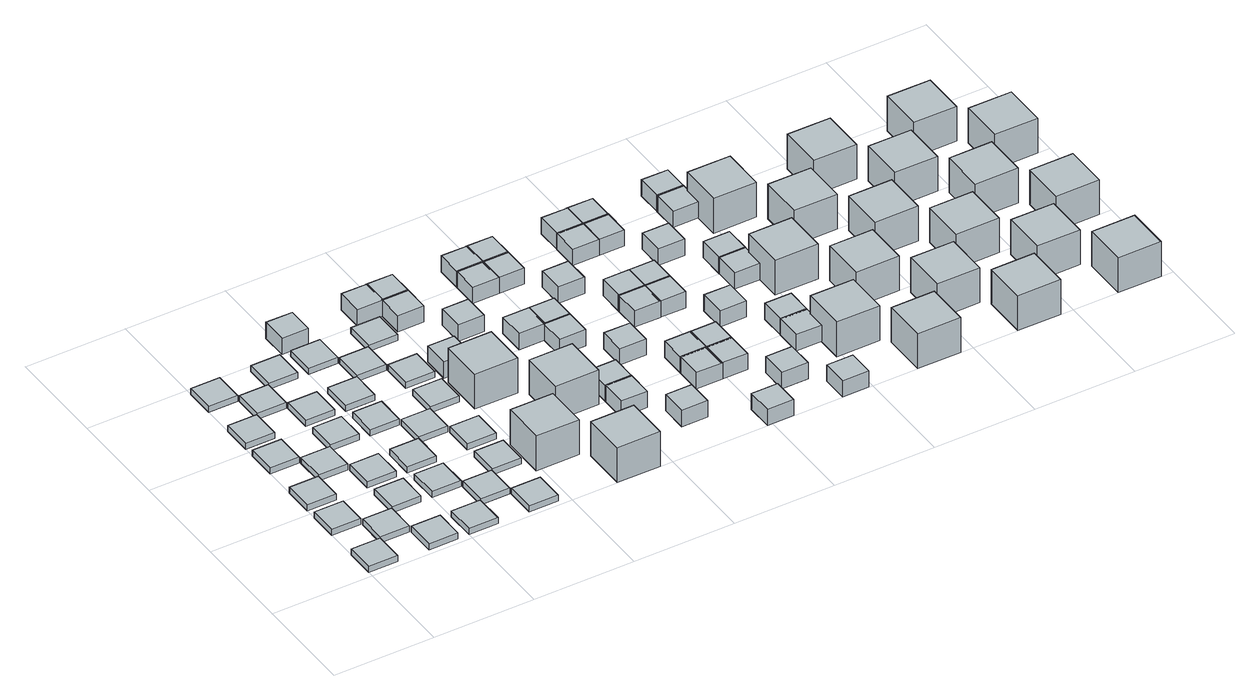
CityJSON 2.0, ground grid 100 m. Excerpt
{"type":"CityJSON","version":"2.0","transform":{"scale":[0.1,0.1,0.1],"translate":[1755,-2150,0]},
"CityObjects":{
"object1":{"type":"GenericCityObject","geometry":[{"type":"Solid","lod":"1","boundaries":[[[[0,1,2,3]],[[4,5,1,0]],[[5,6,2,1]],[[6,7,3,2]],[[7,4,0,3]],[[7,6,5,4]]]]}]},
"object2":{"type":"GenericCityObject","geometry":[{"type":"Solid","lod":"1","boundaries":[[[[8,9,10,11]],[[12,13,9,8]],[[13,14,10,9]],[[14,15,11,10]],[[15,12,8,11]],[[15,14,13,12]]]]}]},
"object3":{"type":"GenericCityObject","geometry":[{"type":"Solid","lod":"1","boundaries":[[[[16,17,18,19]],[[20,21,17,16]],[[21,22,18,17]],[[22,23,19,18]],[[23,20,16,19]],[[23,22,21,20]]]]}]},
"object4":{"type":"GenericCityObject","geometry":[{"type":"Solid","lod":"1","boundaries":[[[[24,25,26,27]],[[28,29,25,24]],[[29,30,26,25]],[[30,31,27,26]],[[31,28,24,27]],[[31,30,29,28]]]]}]},
"object5":{"type":"GenericCityObject","geometry":[{"type":"Solid","lod":"1","boundaries":[[[[32,33,34,35]],[[36,37,33,32]],[[37,38,34,33]],[[38,39,35,34]],[[39,36,32,35]],[[39,38,37,36]]]]}]},
"object6":{"type":"GenericCityObject","geometry":[{"type":"Solid","lod":"1","boundaries":[[[[40,41,42,43]],[[44,45,41,40]],[[45,46,42,41]],[[46,47,43,42]],[[47,44,40,43]],[[47,46,45,44]]]]}]},
"object7":{"type":"GenericCityObject","geometry":[{"type":"Solid","lod":"1","boundaries":[[[[48,49,50,51]],[[52,53,49,48]],[[53,54,50,49]],[[54,55,51,50]],[[55,52,48,51]],[[55,54,53,52]]]]}]},
"object8":{"type":"GenericCityObject","geometry":[{"type":"Solid","lod":"1","boundaries":[[[[56,57,58,59]],[[60,61,57,56]],[[61,62,58,57]],[[62,63,59,58]],[[63,60,56,59]],[[63,62,61,60]]]]}]},
"object9":{"type":"GenericCityObject","geometry":[{"type":"Solid","lod":"1","boundaries":[[[[64,65,66,67]],[[68,69,65,64]],[[69,70,66,65]],[[70,71,67,66]],[[71,68,64,67]],[[71,70,69,68]]]]}]},
"object10":{"type":"GenericCityObject","geometry":[{"type":"Solid","lod":"1","boundaries":[[[[72,73,74,75]],[[76,77,73,72]],[[77,78,74,73]],[[78,79,75,74]],[[79,76,72,75]],[[79,78,77,76]]]]}]},
"object11":{"type":"GenericCityObject","geometry":[{"type":"Solid","lod":"1","boundaries":[[[[80,81,82,83]],[[84,85,81,80]],[[85,86,82,81]],[[86,87,83,82]],[[87,84,80,83]],[[87,86,85,84]]]]}]},
"object12":{"type":"GenericCityObject","geometry":[{"type":"Solid","lod":"1","boundaries":[[[[88,89,90,91]],[[92,93,89,88]],[[93,94,90,89]],[[94,95,91,90]],[[95,92,88,91]],[[95,94,93,92]]]]}]},
"object13":{"type":"GenericCityObject","geometry":[{"type":"Solid","lod":"1","boundaries":[[[[96,97,98,99]],[[100,101,97,96]],[[101,102,98,97]],[[102,103,99,98]],[[103,100,96,99]],[[103,102,101,100]]]]}]},
"object14":{"type":"GenericCityObject","geometry":[{"type":"Solid","lod":"1","boundaries":[[[[104,105,106,107]],[[108,109,105,104]],[[109,110,106,105]],[[110,111,107,106]],[[111,108,104,107]],[[111,110,109,108]]]]}]},
"object15":{"type":"GenericCityObject","geometry":[{"type":"Solid","lod":"1","boundaries":[[[[112,113,114,115]],[[116,117,113,112]],[[117,118,114,113]],[[118,119,115,114]],[[119,116,112,115]],[[119,118,117,116]]]]}]},
"object16":{"type":"GenericCityObject","geometry":[{"type":"Solid","lod":"1","boundaries":[[[[120,121,122,123]],[[124,125,121,120]],[[125,126,122,121]],[[126,127,123,122]],[[127,124,120,123]],[[127,126,125,124]]]]}]},
"object17":{"type":"GenericCityObject","geometry":[{"type":"Solid","lod":"1","boundaries":[[[[128,129,130,131]],[[132,133,129,128]],[[133,134,130,129]],[[134,135,131,130]],[[135,132,128,131]],[[135,134,133,132]]]]}]},
"object18":{"type":"GenericCityObject","geometry":[{"type":"Solid","lod":"1","boundaries":[[[[136,137,138,139]],[[140,141,137,136]],[[141,142,138,137]],[[142,143,139,138]],[[143,140,136,139]],[[143,142,141,140]]]]}]},
"object19":{"type":"GenericCityObject","geometry":[{"type":"Solid","lod":"1","boundaries":[[[[144,145,146,147]],[[148,149,145,144]],[[149,150,146,145]],[[150,151,147,146]],[[151,148,144,147]],[[151,150,149,148]]]]}]},
"object20":{"type":"GenericCityObject","geometry":[{"type":"Solid","lod":"1","boundaries":[[[[152,153,154,155]],[[156,157,153,152]],[[157,158,154,153]],[[158,159,155,154]],[[159,156,152,155]],[[159,158,157,156]]]]}]},
"object21":{"type":"GenericCityObject","geometry":[{"type":"Solid","lod":"1","boundaries":[[[[160,161,162,163]],[[164,165,161,160]],[[165,166,162,161]],[[166,167,163,162]],[[167,164,160,163]],[[167,166,165,164]]]]}]},
"object22":{"type":"GenericCityObject","geometry":[{"type":"Solid","lod":"1","boundaries":[[[[168,169,170,171]],[[172,173,169,168]],[[173,174,170,169]],[[174,175,171,170]],[[175,172,168,171]],[[175,174,173,172]]]]}]},
"object23":{"type":"GenericCityObject","geometry":[{"type":"Solid","lod":"1","boundaries":[[[[176,177,178,179]],[[180,181,177,176]],[[181,182,178,177]],[[182,183,179,178]],[[183,180,176,179]],[[183,182,181,180]]]]}]},
"object24":{"type":"GenericCityObject","geometry":[{"type":"Solid","lod":"1","boundaries":[[[[184,185,186,187]],[[188,189,185,184]],[[189,190,186,185]],[[190,191,187,186]],[[191,188,184,187]],[[191,190,189,188]]]]}]},
"object25":{"type":"GenericCityObject","geometry":[{"type":"Solid","lod":"1","boundaries":[[[[192,193,194,195]],[[196,197,193,192]],[[197,198,194,193]],[[198,199,195,194]],[[199,196,192,195]],[[199,198,197,196]]]]}]},
"object26":{"type":"GenericCityObject","geometry":[{"type":"Solid","lod":"1","boundaries":[[[[200,201,202,203]],[[204,205,201,200]],[[205,206,202,201]],[[206,207,203,202]],[[207,204,200,203]],[[207,206,205,204]]]]}]},
"object27":{"type":"GenericCityObject","geometry":[{"type":"Solid","lod":"1","boundaries":[[[[208,209,210,211]],[[212,213,209,208]],[[213,214,210,209]],[[214,215,211,210]],[[215,212,208,211]],[[215,214,213,212]]]]}]},
"object28":{"type":"GenericCityObject","geometry":[{"type":"Solid","lod":"1","boundaries":[[[[216,217,218,219]],[[220,221,217,216]],[[221,222,218,217]],[[222,223,219,218]],[[223,220,216,219]],[[223,222,221,220]]]]}]},
"object29":{"type":"GenericCityObject","geometry":[{"type":"Solid","lod":"1","boundaries":[[[[224,225,226,227]],[[228,229,225,224]],[[229,230,226,225]],[[230,231,227,226]],[[231,228,224,227]],[[231,230,229,228]]]]}]},
"object30":{"type":"GenericCityObject","geometry":[{"type":"Solid","lod":"1","boundaries":[[[[232,233,234,235]],[[236,237,233,232]],[[237,238,234,233]],[[238,239,235,234]],[[239,236,232,235]],[[239,238,237,236]]]]}]},
"object31":{"type":"GenericCityObject","geometry":[{"type":"Solid","lod":"1","boundaries":[[[[240,241,242,243]],[[244,245,241,240]],[[245,246,242,241]],[[246,247,243,242]],[[247,244,240,243]],[[247,246,245,244]]]]}]},
"object32":{"type":"GenericCityObject","geometry":[{"type":"Solid","lod":"1","boundaries":[[[[248,249,250,251]],[[252,253,249,248]],[[253,254,250,249]],[[254,255,251,250]],[[255,252,248,251]],[[255,254,253,252]]]]}]},
"object33":{"type":"GenericCityObject","geometry":[{"type":"Solid","lod":"1","boundaries":[[[[256,257,258,259]],[[260,261,257,256]],[[261,262,258,257]],[[262,263,259,258]],[[263,260,256,259]],[[263,262,261,260]]]]}]},
"object34":{"type":"GenericCityObject","geometry":[{"type":"Solid","lod":"1","boundaries":[[[[264,265,266,267]],[[268,269,265,264]],[[269,270,266,265]],[[270,271,267,266]],[[271,268,264,267]],[[271,270,269,268]]]]}]},
"object35":{"type":"GenericCityObject","geometry":[{"type":"Solid","lod":"1","boundaries":[[[[272,273,274,275]],[[276,277,273,272]],[[277,278,274,273]],[[278,279,275,274]],[[279,276,272,275]],[[279,278,277,276]]]]}]},
"object36":{"type":"GenericCityObject","geometry":[{"type":"Solid","lod":"1","boundaries":[[[[280,281,282,283]],[[284,285,281,280]],[[285,286,282,281]],[[286,287,283,282]],[[287,284,280,283]],[[287,286,285,284]]]]}]},
"object37":{"type":"GenericCityObject","geometry":[{"type":"Solid","lod":"1","boundaries":[[[[288,289,290,291]],[[292,293,289,288]],[[293,294,290,289]],[[294,295,291,290]],[[295,292,288,291]],[[295,294,293,292]]]]}]},
"object38":{"type":"GenericCityObject","geometry":[{"type":"Solid","lod":"1","boundaries":[[[[296,297,298,299]],[[300,301,297,296]],[[301,302,298,297]],[[302,303,299,298]],[[303,300,296,299]],[[303,302,301,300]]]]}]},
"object39":{"type":"GenericCityObject","geometry":[{"type":"Solid","lod":"1","boundaries":[[[[304,305,306,307]],[[308,309,305,304]],[[309,310,306,305]],[[310,311,307,306]],[[311,308,304,307]],[[311,310,309,308]]]]}]},
"object40":{"type":"GenericCityObject","geometry":[{"type":"Solid","lod":"1","boundaries":[[[[312,313,314,315]],[[316,317,313,312]],[[317,318,314,313]],[[318,319,315,314]],[[319,316,312,315]],[[319,318,317,316]]]]}]},
"object41":{"type":"GenericCityObject","geometry":[{"type":"Solid","lod":"1","boundaries":[[[[320,321,322,323]],[[324,325,321,320]],[[325,326,322,321]],[[326,327,323,322]],[[327,324,320,323]],[[327,326,325,324]]]]}]},
"object42":{"type":"GenericCityObject","geometry":[{"type":"Solid","lod":"1","boundaries":[[[[328,329,330,331]],[[332,333,329,328]],[[333,334,330,329]],[[334,335,331,330]],[[335,332,328,331]],[[335,334,333,332]]]]}]},
"object43":{"type":"GenericCityObject","geometry":[{"type":"Solid","lod":"1","boundaries":[[[[336,337,338,339]],[[340,341,337,336]],[[341,342,338,337]],[[342,343,339,338]],[[343,340,336,339]],[[343,342,341,340]]]]}]},
"object44":{"type":"GenericCityObject","geometry":[{"type":"Solid","lod":"1","boundaries":[[[[344,345,346,347]],[[348,349,345,344]],[[349,350,346,345]],[[350,351,347,346]],[[351,348,344,347]],[[351,350,349,348]]]]}]},
"object45":{"type":"GenericCityObject","geometry":[{"type":"Solid","lod":"1","boundaries":[[[[352,353,354,355]],[[356,357,353,352]],[[357,358,354,353]],[[358,359,355,354]],[[359,356,352,355]],[[359,358,357,356]]]]}]},
"object46":{"type":"GenericCityObject","geometry":[{"type":"Solid","lod":"1","boundaries":[[[[360,361,362,363]],[[364,365,361,360]],[[365,366,362,361]],[[366,367,363,362]],[[367,364,360,363]],[[367,366,365,364]]]]}]},
"object47":{"type":"GenericCityObject","geometry":[{"type":"Solid","lod":"1","boundaries":[[[[368,369,370,371]],[[372,373,369,368]],[[373,374,370,369]],[[374,375,371,370]],[[375,372,368,371]],[[375,374,373,372]]]]}]},
"object48":{"type":"GenericCityObject","geometry":[{"type":"Solid","lod":"1","boundaries":[[[[376,377,378,379]],[[380,381,377,376]],[[381,382,378,377]],[[382,383,379,378]],[[383,380,376,379]],[[383,382,381,380]]]]}]},
"object49":{"type":"GenericCityObject","geometry":[{"type":"Solid","lod":"1","boundaries":[[[[384,385,386,387]],[[388,389,385,384]],[[389,390,386,385]],[[390,391,387,386]],[[391,388,384,387]],[[391,390,389,388]]]]}]},
"object50":{"type":"GenericCityObject","geometry":[{"type":"Solid","lod":"1","boundaries":[[[[392,393,394,395]],[[396,397,393,392]],[[397,398,394,393]],[[398,399,395,394]],[[399,396,392,395]],[[399,398,397,396]]]]}]},
"object51":{"type":"GenericCityObject","geometry":[{"type":"Solid","lod":"1","boundaries":[[[[400,401,402,403]],[[404,405,401,400]],[[405,406,402,401]],[[406,407,403,402]],[[407,404,400,403]],[[407,406,405,404]]]]}]},
"object52":{"type":"GenericCityObject","geometry":[{"type":"Solid","lod":"1","boundaries":[[[[408,409,410,411]],[[412,413,409,408]],[[413,414,410,409]],[[414,415,411,410]],[[415,412,408,411]],[[415,414,413,412]]]]}]},
"object53":{"type":"GenericCityObject","geometry":[{"type":"Solid","lod":"1","boundaries":[[[[416,417,418,419]],[[420,421,417,416]],[[421,422,418,417]],[[422,423,419,418]],[[423,420,416,419]],[[423,422,421,420]]]]}]},
"object54":{"type":"GenericCityObject","geometry":[{"type":"Solid","lod":"1","boundaries":[[[[424,425,426,427]],[[428,429,425,424]],[[429,430,426,425]],[[430,431,427,426]],[[431,428,424,427]],[[431,430,429,428]]]]}]},
"object55":{"type":"GenericCityObject","geometry":[{"type":"Solid","lod":"1","boundaries":[[[[432,433,434,435]],[[436,437,433,432]],[[437,438,434,433]],[[438,439,435,434]],[[439,436,432,435]],[[439,438,437,436]]]]}]},
"object56":{"type":"GenericCityObject","geometry":[{"type":"Solid","lod":"1","boundaries":[[[[440,441,442,443]],[[444,445,441,440]],[[445,446,442,441]],[[446,447,443,442]],[[447,444,440,443]],[[447,446,445,444]]]]}]},
"object57":{"type":"GenericCityObject","geometry":[{"type":"Solid","lod":"1","boundaries":[[[[448,449,450,451]],[[452,453,449,448]],[[453,454,450,449]],[[454,455,451,450]],[[455,452,448,451]],[[455,454,453,452]]]]}]},
"object58":{"type":"GenericCityObject","geometry":[{"type":"Solid","lod":"1","boundaries":[[[[456,457,458,459]],[[460,461,457,456]],[[461,462,458,457]],[[462,463,459,458]],[[463,460,456,459]],[[463,462,461,460]]]]}]},
"object59":{"type":"GenericCityObject","geometry":[{"type":"Solid","lod":"1","boundaries":[[[[464,465,466,467]],[[468,469,465,464]],[[469,470,466,465]],[[470,471,467,466]],[[471,468,464,467]],[[471,470,469,468]]]]}]},
"object60":{"type":"GenericCityObject","geometry":[{"type":"Solid","lod":"1","boundaries":[[[[472,473,474,475]],[[476,477,473,472]],[[477,478,474,473]],[[478,479,475,474]],[[479,476,472,475]],[[479,478,477,476]]]]}]},
"object61":{"type":"GenericCityObject","geometry":[{"type":"Solid","lod":"1","boundaries":[[[[480,481,482,483]],[[484,485,481,480]],[[485,486,482,481]],[[486,487,483,482]],[[487,484,480,483]],[[487,486,485,484]]]]}]},
"object62":{"type":"GenericCityObject","geometry":[{"type":"Solid","lod":"1","boundaries":[[[[488,489,490,491]],[[492,493,489,488]],[[493,494,490,489]],[[494,495,491,490]],[[495,492,488,491]],[[495,494,493,492]]]]}]},
"object63":{"type":"GenericCityObject","geometry":[{"type":"Solid","lod":"1","boundaries":[[[[496,497,498,499]],[[500,501,497,496]],[[501,502,498,497]],[[502,503,499,498]],[[503,500,496,499]],[[503,502,501,500]]]]}]},
"object64":{"type":"GenericCityObject","geometry":[{"type":"Solid","lod":"1","boundaries":[[[[504,505,506,507]],[[508,509,505,504]],[[509,510,506,505]],[[510,511,507,506]],[[511,508,504,507]],[[511,510,509,508]]]]}]},
"object65":{"type":"GenericCityObject","geometry":[{"type":"Solid","lod":"1","boundaries":[[[[512,513,514,515]],[[516,517,513,512]],[[517,518,514,513]],[[518,519,515,514]],[[519,516,512,515]],[[519,518,517,516]]]]}]},
"object66":{"type":"GenericCityObject","geometry":[{"type":"Solid","lod":"1","boundaries":[[[[520,521,522,523]],[[524,525,521,520]],[[525,526,522,521]],[[526,527,523,522]],[[527,524,520,523]],[[527,526,525,524]]]]}]},
"object67":{"type":"GenericCityObject","geometry":[{"type":"Solid","lod":"1","boundaries":[[[[528,529,530,531]],[[532,533,529,528]],[[533,534,530,529]],[[534,535,531,530]],[[535,532,528,531]],[[535,534,533,532]]]]}]},
"object68":{"type":"GenericCityObject","geometry":[{"type":"Solid","lod":"1","boundaries":[[[[536,537,538,539]],[[540,541,537,536]],[[541,542,538,537]],[[542,543,539,538]],[[543,540,536,539]],[[543,542,541,540]]]]}]},
"object69":{"type":"GenericCityObject","geometry":[{"type":"Solid","lod":"1","boundaries":[[[[544,545,546,547]],[[548,549,545,544]],[[549,550,546,545]],[[550,551,547,546]],[[551,548,544,547]],[[551,550,549,548]]]]}]},
"object70":{"type":"GenericCityObject","geometry":[{"type":"Solid","lod":"1","boundaries":[[[[552,553,554,555]],[[556,557,553,552]],[[557,558,554,553]],[[558,559,555,554]],[[559,556,552,555]],[[559,558,557,556]]]]}]},
"object71":{"type":"GenericCityObject","geometry":[{"type":"Solid","lod":"1","boundaries":[[[[560,561,562,563]],[[564,565,561,560]],[[565,566,562,561]],[[566,567,563,562]],[[567,564,560,563]],[[567,566,565,564]]]]}]},
"object72":{"type":"GenericCityObject","geometry":[{"type":"Solid","lod":"1","boundaries":[[[[568,569,570,571]],[[572,573,569,568]],[[573,574,570,569]],[[574,575,571,570]],[[575,572,568,571]],[[575,574,573,572]]]]}]},
"object73":{"type":"GenericCityObject","geometry":[{"type":"Solid","lod":"1","boundaries":[[[[576,577,578,579]],[[580,581,577,576]],[[581,582,578,577]],[[582,583,579,578]],[[583,580,576,579]],[[583,582,581,580]]]]}]},
"object74":{"type":"GenericCityObject","geometry":[{"type":"Solid","lod":"1","boundaries":[[[[584,585,586,587]],[[588,589,585,584]],[[589,590,586,585]],[[590,591,587,586]],[[591,588,584,587]],[[591,590,589,588]]]]}]},
"object75":{"type":"GenericCityObject","geometry":[{"type":"Solid","lod":"1","boundaries":[[[[592,593,594,595]],[[596,597,593,592]],[[597,598,594,593]],[[598,599,595,594]],[[599,596,592,595]],[[599,598,597,596]]]]}]},
"object76":{"type":"GenericCityObject","geometry":[{"type":"Solid","lod":"1","boundaries":[[[[600,601,602,603]],[[604,605,601,600]],[[605,606,602,601]],[[606,607,603,602]],[[607,604,600,603]],[[607,606,605,604]]]]}]},
"object77":{"type":"GenericCityObject","geometry":[{"type":"Solid","lod":"1","boundaries":[[[[608,609,610,611]],[[612,613,609,608]],[[613,614,610,609]],[[614,615,611,610]],[[615,612,608,611]],[[615,614,613,612]]]]}]},
"object78":{"type":"GenericCityObject","geometry":[{"type":"Solid","lod":"1","boundaries":[[[[616,617,618,619]],[[620,621,617,616]],[[621,622,618,617]],[[622,623,619,618]],[[623,620,616,619]],[[623,622,621,620]]]]}]},
"object79":{"type":"GenericCityObject","geometry":[{"type":"Solid","lod":"1","boundaries":[[[[624,625,626,627]],[[628,629,625,624]],[[629,630,626,625]],[[630,631,627,626]],[[631,628,624,627]],[[631,630,629,628]]]]}]},
"object80":{"type":"GenericCityObject","geometry":[{"type":"Solid","lod":"1","boundaries":[[[[632,633,634,635]],[[636,637,633,632]],[[637,638,634,633]],[[638,639,635,634]],[[639,636,632,635]],[[639,638,637,636]]]]}]},
"object81":{"type":"GenericCityObject","geometry":[{"type":"Solid","lod":"1","boundaries":[[[[640,641,642,643]],[[644,645,641,640]],[[645,646,642,641]],[[646,647,643,642]],[[647,644,640,643]],[[647,646,645,644]]]]}]},
"object82":{"type":"GenericCityObject","geometry":[{"type":"Solid","lod":"1","boundaries":[[[[648,649,650,651]],[[652,653,649,648]],[[653,654,650,649]],[[654,655,651,650]],[[655,652,648,651]],[[655,654,653,652]]]]}]},
"object83":{"type":"GenericCityObject","geometry":[{"type":"Solid","lod":"1","boundaries":[[[[656,657,658,659]],[[660,661,657,656]],[[661,662,658,657]],[[662,663,659,658]],[[663,660,656,659]],[[663,662,661,660]]]]}]},
"object84":{"type":"GenericCityObject","geometry":[{"type":"Solid","lod":"1","boundaries":[[[[664,665,666,667]],[[668,669,665,664]],[[669,670,666,665]],[[670,671,667,666]],[[671,668,664,667]],[[671,670,669,668]]]]}]},
"object85":{"type":"GenericCityObject","geometry":[{"type":"Solid","lod":"1","boundaries":[[[[672,673,674,675]],[[676,677,673,672]],[[677,678,674,673]],[[678,679,675,674]],[[679,676,672,675]],[[679,678,677,676]]]]}]},
"object86":{"type":"GenericCityObject","geometry":[{"type":"Solid","lod":"1","boundaries":[[[[680,681,682,683]],[[684,685,681,680]],[[685,686,682,681]],[[686,687,683,682]],[[687,684,680,683]],[[687,686,685,684]]]]}]},
"object87":{"type":"GenericCityObject","geometry":[{"type":"Solid","lod":"1","boundaries":[[[[688,689,690,691]],[[692,693,689,688]],[[693,694,690,689]],[[694,695,691,690]],[[695,692,688,691]],[[695,694,693,692]]]]}]},
"object88":{"type":"GenericCityObject","geometry":[{"type":"Solid","lod":"1","boundaries":[[[[696,697,698,699]],[[700,701,697,696]],[[701,702,698,697]],[[702,703,699,698]],[[703,700,696,699]],[[703,702,701,700]]]]}]},
"object89":{"type":"GenericCityObject","geometry":[{"type":"Solid","lod":"1","boundaries":[[[[704,705,706,707]],[[708,709,705,704]],[[709,710,706,705]],[[710,711,707,706]],[[711,708,704,707]],[[711,710,709,708]]]]}]},
"object90":{"type":"GenericCityObject","geometry":[{"type":"Solid","lod":"1","boundaries":[[[[712,713,714,715]],[[716,717,713,712]],[[717,718,714,713]],[[718,719,715,714]],[[719,716,712,715]],[[719,718,717,716]]]]}]},
"object91":{"type":"GenericCityObject","geometry":[{"type":"Solid","lod":"1","boundaries":[[[[720,721,722,723]],[[724,725,721,720]],[[725,726,722,721]],[[726,727,723,722]],[[727,724,720,723]],[[727,726,725,724]]]]}]},
"object92":{"type":"GenericCityObject","geometry":[{"type":"Solid","lod":"1","boundaries":[[[[728,729,730,731]],[[732,733,729,728]],[[733,734,730,729]],[[734,735,731,730]],[[735,732,728,731]],[[735,734,733,732]]]]}]},
"object93":{"type":"GenericCityObject","geometry":[{"type":"Solid","lod":"1","boundaries":[[[[736,737,738,739]],[[740,741,737,736]],[[741,742,738,737]],[[742,743,739,738]],[[743,740,736,739]],[[743,742,741,740]]]]}]}
},
"vertices":[
[0,50,0],[289,50,0],[289,339,0],[0,339,0],[0,50,65],[289,50,65],[289,339,65],[0,339,65],
[0,650,0],[289,650,0],[289,939,0],[0,939,0],[0,650,65],[289,650,65],[289,939,65],[0,939,65],
[0,1050,0],[289,1050,0],[289,1339,0],[0,1339,0],[0,1050,65],[289,1050,65],[289,1339,65],[0,1339,65],
[300,350,0],[589,350,0],[589,639,0],[300,639,0],[300,350,65],[589,350,65],[589,639,65],[300,639,65],
[0,1650,0],[289,1650,0],[289,1939,0],[0,1939,0],[0,1650,65],[289,1650,65],[289,1939,65],[0,1939,65],
[600,50,0],[889,50,0],[889,339,0],[600,339,0],[600,50,65],[889,50,65],[889,339,65],[600,339,65],
[0,2050,0],[289,2050,0],[289,2339,0],[0,2339,0],[0,2050,65],[289,2050,65],[289,2339,65],[0,2339,65],
[300,1350,0],[589,1350,0],[589,1639,0],[300,1639,0],[300,1350,65],[589,1350,65],[589,1639,65],[300,1639,65],
[600,650,0],[889,650,0],[889,939,0],[600,939,0],[600,650,65],[889,650,65],[889,939,65],[600,939,65],
[0,2650,0],[289,2650,0],[289,2939,0],[0,2939,0],[0,2650,65],[289,2650,65],[289,2939,65],[0,2939,65],
[600,1050,0],[889,1050,0],[889,1339,0],[600,1339,0],[600,1050,65],[889,1050,65],[889,1339,65],[600,1339,65],
[300,2350,0],[589,2350,0],[589,2639,0],[300,2639,0],[300,2350,65],[589,2350,65],[589,2639,65],[300,2639,65],
[1000,50,0],[1289,50,0],[1289,339,0],[1000,339,0],[1000,50,65],[1289,50,65],[1289,339,65],[1000,339,65],
[600,1650,0],[889,1650,0],[889,1939,0],[600,1939,0],[600,1650,65],[889,1650,65],[889,1939,65],[600,1939,65],
[1000,650,0],[1289,650,0],[1289,939,0],[1000,939,0],[1000,650,65],[1289,650,65],[1289,939,65],[1000,939,65],
[600,2050,0],[889,2050,0],[889,2339,0],[600,2339,0],[600,2050,65],[889,2050,65],[889,2339,65],[600,2339,65],
[1000,1050,0],[1289,1050,0],[1289,1339,0],[1000,1339,0],[1000,1050,65],[1289,1050,65],[1289,1339,65],[1000,1339,65],
[600,2650,0],[889,2650,0],[889,2939,0],[600,2939,0],[600,2650,65],[889,2650,65],[889,2939,65],[600,2939,65],
[1300,350,0],[1589,350,0],[1589,639,0],[1300,639,0],[1300,350,65],[1589,350,65],[1589,639,65],[1300,639,65],
[1000,1650,0],[1289,1650,0],[1289,1939,0],[1000,1939,0],[1000,1650,65],[1289,1650,65],[1289,1939,65],[1000,1939,65],
[1600,50,0],[1889,50,0],[1889,339,0],[1600,339,0],[1600,50,65],[1889,50,65],[1889,339,65],[1600,339,65],
[1000,2050,0],[1289,2050,0],[1289,2339,0],[1000,2339,0],[1000,2050,65],[1289,2050,65],[1289,2339,65],[1000,2339,65],
[1300,1350,0],[1589,1350,0],[1589,1639,0],[1300,1639,0],[1300,1350,65],[1589,1350,65],[1589,1639,65],[1300,1639,65],
[1600,650,0],[1889,650,0],[1889,939,0],[1600,939,0],[1600,650,65],[1889,650,65],[1889,939,65],[1600,939,65],
[1000,2650,0],[1289,2650,0],[1289,2939,0],[1000,2939,0],[1000,2650,65],[1289,2650,65],[1289,2939,65],[1000,2939,65],
[950,3000,0],[1212,3000,0],[1212,3262,0],[950,3262,0],[950,3000,175],[1212,3000,175],[1212,3262,175],[950,3262,175],
[1600,1050,0],[1889,1050,0],[1889,1339,0],[1600,1339,0],[1600,1050,65],[1889,1050,65],[1889,1339,65],[1600,1339,65],
[1300,2350,0],[1589,2350,0],[1589,2639,0],[1300,2639,0],[1300,2350,65],[1589,2350,65],[1589,2639,65],[1300,2639,65],
[1600,1650,0],[1889,1650,0],[1889,1939,0],[1600,1939,0],[1600,1650,65],[1889,1650,65],[1889,1939,65],[1600,1939,65],
[1950,500,0],[2379,500,0],[2379,929,0],[1950,929,0],[1950,500,375],[2379,500,375],[2379,929,375],[1950,929,375],
[1600,2050,0],[1889,2050,0],[1889,2339,0],[1600,2339,0],[1600,2050,65],[1889,2050,65],[1889,2339,65],[1600,2339,65],
[1600,2650,0],[1889,2650,0],[1889,2939,0],[1600,2939,0],[1600,2650,65],[1889,2650,65],[1889,2939,65],[1600,2939,65],
[1950,1500,0],[2379,1500,0],[2379,1929,0],[1950,1929,0],[1950,1500,375],[2379,1500,375],[2379,1929,375],[1950,1929,375],
[1950,2000,0],[2212,2000,0],[2212,2262,0],[1950,2262,0],[1950,2000,175],[2212,2000,175],[2212,2262,175],[1950,2262,175],
[2450,0,0],[2879,0,0],[2879,429,0],[2450,429,0],[2450,0,375],[2879,0,375],[2879,429,375],[2450,429,375],
[1700,3000,0],[1962,3000,0],[1962,3262,0],[1700,3262,0],[1700,3000,175],[1962,3000,175],[1962,3262,175],[1700,3262,175],
[1950,2750,0],[2212,2750,0],[2212,3012,0],[1950,3012,0],[1950,2750,175],[2212,2750,175],[2212,3012,175],[1950,3012,175],
[1950,3000,0],[2212,3000,0],[2212,3262,0],[1950,3262,0],[1950,3000,175],[2212,3000,175],[2212,3262,175],[1950,3262,175],
[2450,1000,0],[2879,1000,0],[2879,1429,0],[2450,1429,0],[2450,1000,375],[2879,1000,375],[2879,1429,375],[2450,1429,375],
[2320,2370,0],[2582,2370,0],[2582,2632,0],[2320,2632,0],[2320,2370,175],[2582,2370,175],[2582,2632,175],[2320,2632,175],
[2950,750,0],[3212,750,0],[3212,1012,0],[2950,1012,0],[2950,750,175],[3212,750,175],[3212,1012,175],[2950,1012,175],
[2950,1000,0],[3212,1000,0],[3212,1262,0],[2950,1262,0],[2950,1000,175],[3212,1000,175],[3212,1262,175],[2950,1262,175],
[2700,2000,0],[2962,2000,0],[2962,2262,0],[2700,2262,0],[2700,2000,175],[2962,2000,175],[2962,2262,175],[2700,2262,175],
[3320,370,0],[3582,370,0],[3582,632,0],[3320,632,0],[3320,370,175],[3582,370,175],[3582,632,175],[3320,632,175],
[2950,1750,0],[3212,1750,0],[3212,2012,0],[2950,2012,0],[2950,1750,175],[3212,1750,175],[3212,2012,175],[2950,2012,175],
[2700,2750,0],[2962,2750,0],[2962,3012,0],[2700,3012,0],[2700,2750,175],[2962,2750,175],[2962,3012,175],[2700,3012,175],
[2950,2000,0],[3212,2000,0],[3212,2262,0],[2950,2262,0],[2950,2000,175],[3212,2000,175],[3212,2262,175],[2950,2262,175],
[2700,3000,0],[2962,3000,0],[2962,3262,0],[2700,3262,0],[2700,3000,175],[2962,3000,175],[2962,3262,175],[2700,3262,175],
[3320,1370,0],[3582,1370,0],[3582,1632,0],[3320,1632,0],[3320,1370,175],[3582,1370,175],[3582,1632,175],[3320,1632,175],
[2950,2750,0],[3212,2750,0],[3212,3012,0],[2950,3012,0],[2950,2750,175],[3212,2750,175],[3212,3012,175],[2950,3012,175],
[2950,3000,0],[3212,3000,0],[3212,3262,0],[2950,3262,0],[2950,3000,175],[3212,3000,175],[3212,3262,175],[2950,3262,175],
[3700,750,0],[3962,750,0],[3962,1012,0],[3700,1012,0],[3700,750,175],[3962,750,175],[3962,1012,175],[3700,1012,175],
[3950,0,0],[4212,0,0],[4212,262,0],[3950,262,0],[3950,0,175],[4212,0,175],[4212,262,175],[3950,262,175],
[3700,1000,0],[3962,1000,0],[3962,1262,0],[3700,1262,0],[3700,1000,175],[3962,1000,175],[3962,1262,175],[3700,1262,175],
[3320,2370,0],[3582,2370,0],[3582,2632,0],[3320,2632,0],[3320,2370,175],[3582,2370,175],[3582,2632,175],[3320,2632,175],
[3950,750,0],[4212,750,0],[4212,1012,0],[3950,1012,0],[3950,750,175],[4212,750,175],[4212,1012,175],[3950,1012,175],
[3700,1750,0],[3962,1750,0],[3962,2012,0],[3700,2012,0],[3700,1750,175],[3962,1750,175],[3962,2012,175],[3700,2012,175],
[3950,1000,0],[4212,1000,0],[4212,1262,0],[3950,1262,0],[3950,1000,175],[4212,1000,175],[4212,1262,175],[3950,1262,175],
[3700,2000,0],[3962,2000,0],[3962,2262,0],[3700,2262,0],[3700,2000,175],[3962,2000,175],[3962,2262,175],[3700,2262,175],
[4320,370,0],[4582,370,0],[4582,632,0],[4320,632,0],[4320,370,175],[4582,370,175],[4582,632,175],[4320,632,175],
[3950,1750,0],[4212,1750,0],[4212,2012,0],[3950,2012,0],[3950,1750,175],[4212,1750,175],[4212,2012,175],[3950,2012,175],
[3700,2750,0],[3962,2750,0],[3962,3012,0],[3700,3012,0],[3700,2750,175],[3962,2750,175],[3962,3012,175],[3700,3012,175],
[3950,2000,0],[4212,2000,0],[4212,2262,0],[3950,2262,0],[3950,2000,175],[4212,2000,175],[4212,2262,175],[3950,2262,175],
[3700,3000,0],[3962,3000,0],[3962,3262,0],[3700,3262,0],[3700,3000,175],[3962,3000,175],[3962,3262,175],[3700,3262,175],
[4700,0,0],[4962,0,0],[4962,262,0],[4700,262,0],[4700,0,175],[4962,0,175],[4962,262,175],[4700,262,175],
[4320,1370,0],[4582,1370,0],[4582,1632,0],[4320,1632,0],[4320,1370,175],[4582,1370,175],[4582,1632,175],[4320,1632,175],
[3950,2750,0],[4212,2750,0],[4212,3012,0],[3950,3012,0],[3950,2750,175],[4212,2750,175],[4212,3012,175],[3950,3012,175],
[3950,3000,0],[4212,3000,0],[4212,3262,0],[3950,3262,0],[3950,3000,175],[4212,3000,175],[4212,3262,175],[3950,3262,175],
[4700,750,0],[4962,750,0],[4962,1012,0],[4700,1012,0],[4700,750,175],[4962,750,175],[4962,1012,175],[4700,1012,175],
[4700,1000,0],[4962,1000,0],[4962,1262,0],[4700,1262,0],[4700,1000,175],[4962,1000,175],[4962,1262,175],[4700,1262,175],
[4320,2370,0],[4582,2370,0],[4582,2632,0],[4320,2632,0],[4320,2370,175],[4582,2370,175],[4582,2632,175],[4320,2632,175],
[4950,500,0],[5379,500,0],[5379,929,0],[4950,929,0],[4950,500,375],[5379,500,375],[5379,929,375],[4950,929,375],
[4700,1750,0],[4962,1750,0],[4962,2012,0],[4700,2012,0],[4700,1750,175],[4962,1750,175],[4962,2012,175],[4700,2012,175],
[4700,2000,0],[4962,2000,0],[4962,2262,0],[4700,2262,0],[4700,2000,175],[4962,2000,175],[4962,2262,175],[4700,2262,175],
[4950,1500,0],[5379,1500,0],[5379,1929,0],[4950,1929,0],[4950,1500,375],[5379,1500,375],[5379,1929,375],[4950,1929,375],
[4700,2750,0],[4962,2750,0],[4962,3012,0],[4700,3012,0],[4700,2750,175],[4962,2750,175],[4962,3012,175],[4700,3012,175],
[5450,0,0],[5879,0,0],[5879,429,0],[5450,429,0],[5450,0,375],[5879,0,375],[5879,429,375],[5450,429,375],
[4700,3000,0],[4962,3000,0],[4962,3262,0],[4700,3262,0],[4700,3000,175],[4962,3000,175],[4962,3262,175],[4700,3262,175],
[4950,2500,0],[5379,2500,0],[5379,2929,0],[4950,2929,0],[4950,2500,375],[5379,2500,375],[5379,2929,375],[4950,2929,375],
[5450,1000,0],[5879,1000,0],[5879,1429,0],[5450,1429,0],[5450,1000,375],[5879,1000,375],[5879,1429,375],[5450,1429,375],
[5450,2000,0],[5879,2000,0],[5879,2429,0],[5450,2429,0],[5450,2000,375],[5879,2000,375],[5879,2429,375],[5450,2429,375],
[5950,500,0],[6379,500,0],[6379,929,0],[5950,929,0],[5950,500,375],[6379,500,375],[6379,929,375],[5950,929,375],
[5950,1500,0],[6379,1500,0],[6379,1929,0],[5950,1929,0],[5950,1500,375],[6379,1500,375],[6379,1929,375],[5950,1929,375],
[6450,0,0],[6879,0,0],[6879,429,0],[6450,429,0],[6450,0,375],[6879,0,375],[6879,429,375],[6450,429,375],
[5950,2500,0],[6379,2500,0],[6379,2929,0],[5950,2929,0],[5950,2500,375],[6379,2500,375],[6379,2929,375],[5950,2929,375],
[6450,1000,0],[6879,1000,0],[6879,1429,0],[6450,1429,0],[6450,1000,375],[6879,1000,375],[6879,1429,375],[6450,1429,375],
[6450,2000,0],[6879,2000,0],[6879,2429,0],[6450,2429,0],[6450,2000,375],[6879,2000,375],[6879,2429,375],[6450,2429,375],
[6950,500,0],[7379,500,0],[7379,929,0],[6950,929,0],[6950,500,375],[7379,500,375],[7379,929,375],[6950,929,375],
[6950,1500,0],[7379,1500,0],[7379,1929,0],[6950,1929,0],[6950,1500,375],[7379,1500,375],[7379,1929,375],[6950,1929,375],
[7450,0,0],[7879,0,0],[7879,429,0],[7450,429,0],[7450,0,375],[7879,0,375],[7879,429,375],[7450,429,375],
[6950,2500,0],[7379,2500,0],[7379,2929,0],[6950,2929,0],[6950,2500,375],[7379,2500,375],[7379,2929,375],[6950,2929,375],
[7450,1000,0],[7879,1000,0],[7879,1429,0],[7450,1429,0],[7450,1000,375],[7879,1000,375],[7879,1429,375],[7450,1429,375],
[7450,2000,0],[7879,2000,0],[7879,2429,0],[7450,2429,0],[7450,2000,375],[7879,2000,375],[7879,2429,375],[7450,2429,375]
]}
